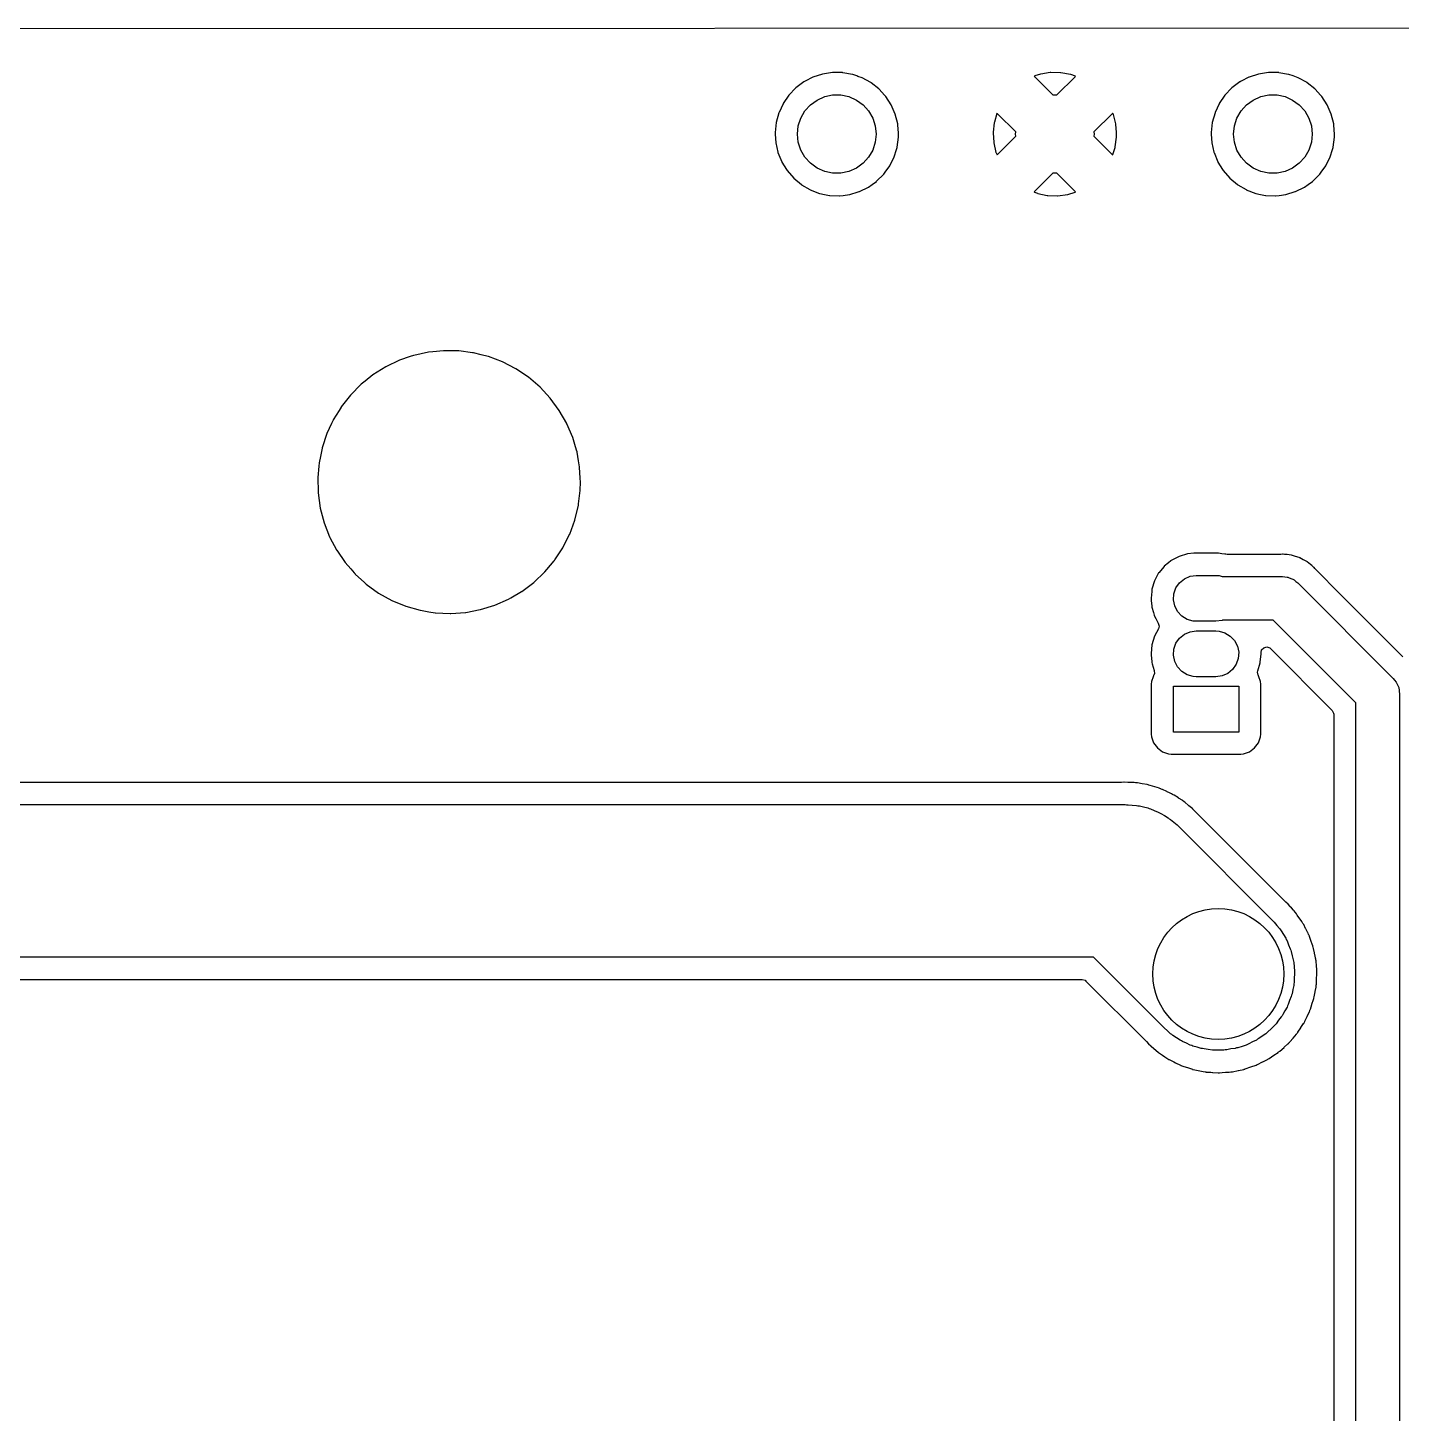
# Model space of a CAD drawing. Extents: x 3.12 to 8.82, y -4 to -1.46.
# Drawn here: x 6.959 to 8.199, y -2.714 to -1.464 of the extents above; entities that cross this region are included whole.
import ezdxf

# ---------------------------------------------------------------- set-up
doc = ezdxf.new("R2010")
doc.units = 0
doc.header["$MEASUREMENT"] = 0
doc.layers.add('BLACK', color=7, linetype='CONTINUOUS')

msp = doc.modelspace()

# ---------------------------------------------------------------- linework, layer by layer
at = {"layer": 'BLACK', "linetype": 'CONTINUOUS'}
for p, q in [((4.2069, -1.466), (8.3276, -1.464)), ((7.6598, -1.513), (7.6586, -1.5139)), ((7.66, -1.5129), (7.6598, -1.513)), ((7.6598, -1.513), (7.6598, -1.513)), ((7.661, -1.5123), (7.66, -1.5129)), ((7.6679, -1.5087), (7.661, -1.5123)), ((7.6681, -1.5086), (7.6679, -1.5087)), ((7.6679, -1.5087), (7.6679, -1.5087)), ((7.6767, -1.5058), (7.6681, -1.5086)), ((7.6858, -1.5044), (7.6767, -1.5058)), ((7.686, -1.5044), (7.6858, -1.5044)), ((7.6914, -1.5045), (7.686, -1.5044)), ((7.686, -1.5044), (7.686, -1.5044)), ((7.6949, -1.5045), (7.6914, -1.5045)), ((7.6951, -1.5046), (7.6949, -1.5045)), ((7.7037, -1.5061), (7.6951, -1.5046)), ((7.6951, -1.5046), (7.6951, -1.5046)), ((7.7039, -1.5061), (7.7037, -1.5061)), ((7.7037, -1.5061), (7.7037, -1.5061)), ((7.7041, -1.5062), (7.7039, -1.5061)), ((7.7078, -1.5075), (7.7041, -1.5062)), ((7.7041, -1.5062), (7.7041, -1.5062)), ((7.7087, -1.5079), (7.7078, -1.5075)), ((7.7125, -1.5092), (7.7087, -1.5079)), ((7.7205, -1.5136), (7.7125, -1.5092)), ((7.8683, -1.5075), (7.8679, -1.5079)), ((7.8679, -1.5079), (7.8679, -1.508)), ((7.8679, -1.508), (7.868, -1.508)), ((7.868, -1.508), (7.8846, -1.5247)), ((7.8734, -1.5059), (7.8683, -1.5075)), ((7.8738, -1.5058), (7.8734, -1.5059)), ((7.8824, -1.5045), (7.8738, -1.5058)), ((7.8828, -1.5044), (7.8824, -1.5045)), ((7.8915, -1.5046), (7.8828, -1.5044)), ((7.8884, -1.5247), (7.9048, -1.5083)), ((7.8919, -1.5046), (7.8915, -1.5046)), ((7.9005, -1.5061), (7.8919, -1.5046)), ((7.9009, -1.5062), (7.9005, -1.5061)), ((7.905, -1.5077), (7.9009, -1.5062)), ((7.9048, -1.5083), (7.9051, -1.5078)), ((7.9051, -1.5078), (7.905, -1.5077)), ((7.905, -1.5077), (7.905, -1.5077)), ((8.0535, -1.513), (8.0523, -1.5139)), ((8.0537, -1.5129), (8.0535, -1.513)), ((8.0535, -1.513), (8.0535, -1.513)), ((8.0547, -1.5123), (8.0537, -1.5129)), ((8.0616, -1.5087), (8.0547, -1.5123)), ((8.0618, -1.5086), (8.0616, -1.5087)), ((8.0616, -1.5087), (8.0616, -1.5087)), ((8.0704, -1.5058), (8.0618, -1.5086)), ((8.0795, -1.5044), (8.0704, -1.5058)), ((8.0797, -1.5044), (8.0795, -1.5044)), ((8.0851, -1.5045), (8.0797, -1.5044)), ((8.0797, -1.5044), (8.0797, -1.5044)), ((8.0886, -1.5045), (8.0851, -1.5045)), ((8.0888, -1.5046), (8.0886, -1.5045)), ((8.0974, -1.5061), (8.0888, -1.5046)), ((8.0888, -1.5046), (8.0888, -1.5046)), ((8.0976, -1.5061), (8.0974, -1.5061)), ((8.0974, -1.5061), (8.0974, -1.5061)), ((8.0978, -1.5062), (8.0976, -1.5061)), ((8.1015, -1.5075), (8.0978, -1.5062)), ((8.0978, -1.5062), (8.0978, -1.5062)), ((8.1062, -1.5092), (8.1015, -1.5075)), ((8.1142, -1.5136), (8.1062, -1.5092)), ((7.6464, -1.5249), (7.6412, -1.5325)), ((7.6527, -1.5183), (7.6464, -1.5249)), ((7.6586, -1.5139), (7.6527, -1.5183)), ((7.6787, -1.5262), (7.6859, -1.5247)), ((7.6859, -1.5247), (7.6934, -1.5247)), ((7.6934, -1.5247), (7.7006, -1.5262)), ((7.7206, -1.5137), (7.7205, -1.5136)), ((7.7275, -1.5191), (7.7206, -1.5137)), ((7.7276, -1.5193), (7.7275, -1.5191)), ((7.7275, -1.5191), (7.7275, -1.5191)), ((7.7278, -1.5194), (7.7276, -1.5193)), ((7.7327, -1.5248), (7.7278, -1.5194)), ((7.7278, -1.5194), (7.7278, -1.5194)), ((7.7338, -1.526), (7.7327, -1.5248)), ((7.8846, -1.5247), (7.8884, -1.5247)), ((8.0401, -1.5249), (8.0349, -1.5325)), ((8.0464, -1.5183), (8.0401, -1.5249)), ((8.0523, -1.5139), (8.0464, -1.5183)), ((8.0724, -1.5262), (8.0796, -1.5247)), ((8.0796, -1.5247), (8.0871, -1.5247)), ((8.0871, -1.5247), (8.0943, -1.5262)), ((8.1143, -1.5137), (8.1142, -1.5136)), ((8.1212, -1.5191), (8.1143, -1.5137)), ((8.1213, -1.5193), (8.1212, -1.5191)), ((8.1212, -1.5191), (8.1212, -1.5191)), ((8.1215, -1.5194), (8.1213, -1.5193)), ((8.1264, -1.5248), (8.1215, -1.5194)), ((8.1215, -1.5194), (8.1215, -1.5194)), ((8.1275, -1.526), (8.1264, -1.5248)), ((7.6411, -1.5327), (7.6375, -1.5404)), ((7.6412, -1.5325), (7.6411, -1.5327)), ((7.6609, -1.5391), (7.6659, -1.5336)), ((7.6659, -1.5336), (7.6719, -1.5293)), ((7.6719, -1.5293), (7.6787, -1.5262)), ((7.7006, -1.5262), (7.7074, -1.5293)), ((7.7074, -1.5293), (7.7134, -1.5336)), ((7.7134, -1.5336), (7.7184, -1.5391)), ((7.7387, -1.5337), (7.7338, -1.526)), ((7.7424, -1.542), (7.7387, -1.5337)), ((8.0348, -1.5327), (8.0312, -1.5404)), ((8.0349, -1.5325), (8.0348, -1.5327)), ((8.0546, -1.5391), (8.0596, -1.5336)), ((8.0596, -1.5336), (8.0656, -1.5293)), ((8.0656, -1.5293), (8.0724, -1.5262)), ((8.0943, -1.5262), (8.1011, -1.5293)), ((8.1011, -1.5293), (8.1071, -1.5336)), ((8.1071, -1.5336), (8.1121, -1.5391)), ((8.1324, -1.5337), (8.1275, -1.526)), ((8.1361, -1.542), (8.1324, -1.5337)), ((7.6349, -1.5496), (7.634, -1.5586)), ((7.6374, -1.5408), (7.6349, -1.5496)), ((7.6375, -1.5404), (7.6374, -1.5408)), ((7.6549, -1.5526), (7.6572, -1.5456)), ((7.6572, -1.5456), (7.6609, -1.5391)), ((7.7184, -1.5391), (7.7221, -1.5456)), ((7.7221, -1.5456), (7.7244, -1.5526)), ((7.7446, -1.5509), (7.7424, -1.542)), ((7.8318, -1.5498), (7.8308, -1.5584)), ((7.8319, -1.5494), (7.8318, -1.5498)), ((7.834, -1.5415), (7.8319, -1.5494)), ((7.8341, -1.5413), (7.834, -1.5415)), ((7.8342, -1.5413), (7.8341, -1.5413)), ((7.8347, -1.5416), (7.8342, -1.5413)), ((7.8512, -1.5581), (7.8347, -1.5416)), ((7.9385, -1.5414), (7.9218, -1.5581)), ((7.9387, -1.5413), (7.9385, -1.5414)), ((7.9391, -1.5418), (7.9387, -1.5413)), ((7.9391, -1.5419), (7.9391, -1.5418)), ((7.9393, -1.5423), (7.9391, -1.5419)), ((7.9414, -1.5507), (7.9393, -1.5423)), ((8.0286, -1.5496), (8.0277, -1.5586)), ((8.0311, -1.5408), (8.0286, -1.5496)), ((8.0312, -1.5404), (8.0311, -1.5408)), ((8.0486, -1.5526), (8.0509, -1.5456)), ((8.0509, -1.5456), (8.0546, -1.5391)), ((8.1121, -1.5391), (8.1158, -1.5456)), ((8.1158, -1.5456), (8.1181, -1.5526)), ((8.1383, -1.5509), (8.1361, -1.542)), ((7.634, -1.5586), (7.634, -1.5588)), ((7.634, -1.5588), (7.634, -1.5588)), ((7.634, -1.5588), (7.634, -1.56)), ((7.634, -1.56), (7.6345, -1.5678)), ((7.6541, -1.56), (7.6549, -1.5526)), ((7.6549, -1.5674), (7.6541, -1.56)), ((7.7244, -1.5526), (7.7251, -1.56)), ((7.7251, -1.56), (7.7244, -1.5674)), ((7.7441, -1.5718), (7.7453, -1.5627)), ((7.7446, -1.5511), (7.7446, -1.5509)), ((7.7447, -1.552), (7.7446, -1.5511)), ((7.7446, -1.5511), (7.7446, -1.5511)), ((7.7453, -1.5588), (7.7447, -1.552)), ((7.7454, -1.56), (7.7453, -1.5588)), ((7.7453, -1.5627), (7.7454, -1.56)), ((7.8308, -1.5584), (7.8308, -1.5588)), ((7.8308, -1.5588), (7.8313, -1.5675)), ((7.8345, -1.5786), (7.8512, -1.5619)), ((7.851, -1.56), (7.8512, -1.5581)), ((7.8512, -1.5619), (7.851, -1.56)), ((7.9218, -1.5581), (7.922, -1.56)), ((7.922, -1.56), (7.9218, -1.5619)), ((7.9218, -1.5619), (7.9383, -1.5784)), ((7.941, -1.5716), (7.9421, -1.5629)), ((7.9415, -1.5511), (7.9414, -1.5507)), ((7.9421, -1.5586), (7.9415, -1.5511)), ((7.9422, -1.5599), (7.9421, -1.5586)), ((7.9421, -1.5626), (7.9422, -1.5601)), ((7.9421, -1.5629), (7.9421, -1.5626)), ((7.9422, -1.5601), (7.9422, -1.5599)), ((8.0277, -1.5586), (8.0277, -1.5588)), ((8.0277, -1.5588), (8.0277, -1.5588)), ((8.0277, -1.5588), (8.0277, -1.56)), ((8.0277, -1.56), (8.0282, -1.5678)), ((8.0479, -1.56), (8.0486, -1.5526)), ((8.0486, -1.5674), (8.0479, -1.56)), ((8.1181, -1.5526), (8.1189, -1.56)), ((8.1189, -1.56), (8.1181, -1.5674)), ((8.1378, -1.5718), (8.139, -1.5627)), ((8.1383, -1.5511), (8.1383, -1.5509)), ((8.1384, -1.552), (8.1383, -1.5511)), ((8.1383, -1.5511), (8.1383, -1.5511)), ((8.1391, -1.56), (8.1384, -1.552)), ((8.139, -1.5627), (8.1391, -1.56)), ((7.6345, -1.5678), (7.6345, -1.568)), ((7.6345, -1.568), (7.6345, -1.568)), ((7.6345, -1.568), (7.6364, -1.5763)), ((7.6572, -1.5744), (7.6549, -1.5674)), ((7.6609, -1.5809), (7.6572, -1.5744)), ((7.7221, -1.5744), (7.7184, -1.5809)), ((7.7244, -1.5674), (7.7221, -1.5744)), ((7.7414, -1.5805), (7.7435, -1.5738)), ((7.7435, -1.5738), (7.744, -1.572)), ((7.744, -1.572), (7.7441, -1.5718)), ((7.744, -1.572), (7.744, -1.572)), ((7.8313, -1.5675), (7.8314, -1.5679)), ((7.8314, -1.5679), (7.8333, -1.5765)), ((7.9389, -1.5785), (7.9409, -1.572)), ((7.9409, -1.572), (7.941, -1.5716)), ((8.0282, -1.5678), (8.0282, -1.568)), ((8.0282, -1.568), (8.0282, -1.568)), ((8.0282, -1.568), (8.0301, -1.5763)), ((8.0509, -1.5744), (8.0486, -1.5674)), ((8.0546, -1.5809), (8.0509, -1.5744)), ((8.1158, -1.5744), (8.1121, -1.5809)), ((8.1181, -1.5674), (8.1158, -1.5744)), ((8.1351, -1.5805), (8.1372, -1.5738)), ((8.1372, -1.5738), (8.1377, -1.572)), ((8.1377, -1.572), (8.1378, -1.5718)), ((8.1377, -1.572), (8.1377, -1.572)), ((7.6364, -1.5763), (7.6365, -1.5767)), ((7.6365, -1.5767), (7.6399, -1.5851)), ((7.6399, -1.5851), (7.64, -1.5853)), ((7.64, -1.5853), (7.6441, -1.5919)), ((7.6659, -1.5864), (7.6609, -1.5809)), ((7.6719, -1.5907), (7.6659, -1.5864)), ((7.7134, -1.5864), (7.7074, -1.5907)), ((7.7184, -1.5809), (7.7134, -1.5864)), ((7.7374, -1.5887), (7.7378, -1.5879)), ((7.7378, -1.5879), (7.7414, -1.5807)), ((7.7414, -1.5807), (7.7414, -1.5805)), ((7.7414, -1.5807), (7.7414, -1.5807)), ((7.8333, -1.5765), (7.8334, -1.5768)), ((7.8334, -1.5768), (7.834, -1.5782)), ((7.834, -1.5782), (7.8343, -1.5786)), ((7.8343, -1.5786), (7.8345, -1.5786)), ((7.9383, -1.5784), (7.9388, -1.5786)), ((7.9388, -1.5786), (7.9389, -1.5785)), ((7.9388, -1.5786), (7.9388, -1.5786)), ((8.0301, -1.5763), (8.0302, -1.5767)), ((8.0302, -1.5767), (8.0336, -1.5851)), ((8.0336, -1.5851), (8.0337, -1.5853)), ((8.0337, -1.5853), (8.0378, -1.5919)), ((8.0596, -1.5864), (8.0546, -1.5809)), ((8.0656, -1.5907), (8.0596, -1.5864)), ((8.1071, -1.5864), (8.1011, -1.5907)), ((8.1121, -1.5809), (8.1071, -1.5864)), ((8.1311, -1.5887), (8.1315, -1.5879)), ((8.1315, -1.5879), (8.1351, -1.5807)), ((8.1351, -1.5807), (8.1351, -1.5805)), ((8.1351, -1.5807), (8.1351, -1.5807)), ((7.6441, -1.5919), (7.6447, -1.5929)), ((7.6447, -1.5929), (7.6507, -1.5998)), ((7.6507, -1.5998), (7.6577, -1.6056)), ((7.6787, -1.5938), (7.6719, -1.5907)), ((7.6859, -1.5953), (7.6787, -1.5938)), ((7.6934, -1.5953), (7.6859, -1.5953)), ((7.7006, -1.5938), (7.6934, -1.5953)), ((7.7074, -1.5907), (7.7006, -1.5938)), ((7.7256, -1.6026), (7.7321, -1.5961)), ((7.7321, -1.5961), (7.7326, -1.5953)), ((7.7326, -1.5953), (7.7333, -1.5944)), ((7.7333, -1.5944), (7.7374, -1.5887)), ((7.8846, -1.5953), (7.8682, -1.6117)), ((7.8884, -1.5953), (7.8846, -1.5953)), ((7.9051, -1.612), (7.8884, -1.5953)), ((8.0378, -1.5919), (8.0384, -1.5929)), ((8.0384, -1.5929), (8.0444, -1.5998)), ((8.0444, -1.5998), (8.0514, -1.6056)), ((8.0724, -1.5938), (8.0656, -1.5907)), ((8.0796, -1.5953), (8.0724, -1.5938)), ((8.0871, -1.5953), (8.0796, -1.5953)), ((8.0943, -1.5938), (8.0871, -1.5953)), ((8.1011, -1.5907), (8.0943, -1.5938)), ((8.1193, -1.6026), (8.1258, -1.5961)), ((8.1258, -1.5961), (8.1263, -1.5953)), ((8.1263, -1.5953), (8.127, -1.5944)), ((8.127, -1.5944), (8.1311, -1.5887)), ((7.6577, -1.6056), (7.6579, -1.6057)), ((7.6579, -1.6057), (7.6579, -1.6057)), ((7.6579, -1.6057), (7.6654, -1.6101)), ((7.6654, -1.6101), (7.6656, -1.6102)), ((7.6656, -1.6102), (7.6741, -1.6135)), ((7.7014, -1.6144), (7.7088, -1.6122)), ((7.7088, -1.6122), (7.7098, -1.6119)), ((7.7098, -1.6119), (7.71, -1.6119)), ((7.71, -1.6119), (7.7182, -1.6079)), ((7.7182, -1.6079), (7.7215, -1.6055)), ((7.7215, -1.6055), (7.7254, -1.6027)), ((7.7254, -1.6027), (7.7256, -1.6026)), ((7.7254, -1.6027), (7.7254, -1.6027)), ((7.8682, -1.6117), (7.8679, -1.6122)), ((7.8679, -1.6122), (7.868, -1.6124)), ((7.868, -1.6124), (7.8708, -1.6134)), ((7.8983, -1.6144), (7.9047, -1.6125)), ((7.9047, -1.6125), (7.9052, -1.6122)), ((7.9051, -1.6121), (7.9051, -1.612)), ((7.9052, -1.6122), (7.9051, -1.6121)), ((8.0514, -1.6056), (8.0516, -1.6057)), ((8.0516, -1.6057), (8.0516, -1.6057)), ((8.0516, -1.6057), (8.0591, -1.6101)), ((8.0591, -1.6101), (8.0593, -1.6102)), ((8.0593, -1.6102), (8.0678, -1.6135)), ((8.0951, -1.6144), (8.1035, -1.6119)), ((8.1035, -1.6119), (8.1037, -1.6119)), ((8.1037, -1.6119), (8.1119, -1.6079)), ((8.1119, -1.6079), (8.1152, -1.6055)), ((8.1152, -1.6055), (8.1191, -1.6027)), ((8.1191, -1.6027), (8.1193, -1.6026)), ((8.1191, -1.6027), (8.1191, -1.6027)), ((7.6741, -1.6135), (7.6743, -1.6135)), ((7.6743, -1.6135), (7.6743, -1.6135)), ((7.6743, -1.6135), (7.6786, -1.6144)), ((7.6786, -1.6144), (7.6831, -1.6153)), ((7.6831, -1.6153), (7.6833, -1.6153)), ((7.6833, -1.6153), (7.6833, -1.6153)), ((7.6833, -1.6153), (7.692, -1.6156)), ((7.692, -1.6156), (7.692, -1.6156)), ((7.692, -1.6156), (7.6922, -1.6157)), ((7.6922, -1.6157), (7.6924, -1.6156)), ((7.6924, -1.6156), (7.6953, -1.6153)), ((7.6924, -1.6156), (7.6924, -1.6156)), ((7.6953, -1.6153), (7.7012, -1.6145)), ((7.7012, -1.6145), (7.7014, -1.6144)), ((7.7014, -1.6144), (7.7014, -1.6144)), ((7.8708, -1.6134), (7.8712, -1.6135)), ((7.8712, -1.6135), (7.8797, -1.6153)), ((7.8797, -1.6153), (7.8801, -1.6153)), ((7.8801, -1.6153), (7.8888, -1.6156)), ((7.8888, -1.6156), (7.8892, -1.6156)), ((7.8892, -1.6156), (7.8979, -1.6145)), ((7.8979, -1.6145), (7.8983, -1.6144)), ((8.0678, -1.6135), (8.068, -1.6135)), ((8.068, -1.6135), (8.068, -1.6135)), ((8.068, -1.6135), (8.0723, -1.6144)), ((8.0723, -1.6144), (8.0768, -1.6153)), ((8.0768, -1.6153), (8.077, -1.6153)), ((8.077, -1.6153), (8.077, -1.6153)), ((8.077, -1.6153), (8.0857, -1.6156)), ((8.0857, -1.6156), (8.0857, -1.6156)), ((8.0857, -1.6156), (8.0859, -1.6157)), ((8.0859, -1.6157), (8.0861, -1.6156)), ((8.0861, -1.6156), (8.089, -1.6153)), ((8.0861, -1.6156), (8.0861, -1.6156)), ((8.089, -1.6153), (8.0949, -1.6145)), ((8.0949, -1.6145), (8.0951, -1.6144)), ((8.0951, -1.6144), (8.0951, -1.6144)), ((7.3044, -1.7608), (7.2947, -1.7641)), ((7.3075, -1.7598), (7.3044, -1.7608)), ((7.3077, -1.7597), (7.3075, -1.7598)), ((7.3075, -1.7598), (7.3075, -1.7598)), ((7.321, -1.7568), (7.3077, -1.7597)), ((7.3249, -1.7564), (7.321, -1.7568)), ((7.3345, -1.7555), (7.3249, -1.7564)), ((7.3345, -1.7555), (7.3345, -1.7555)), ((7.3346, -1.7555), (7.3345, -1.7555)), ((7.3347, -1.7555), (7.3346, -1.7555)), ((7.3424, -1.7556), (7.3347, -1.7555)), ((7.3347, -1.7555), (7.3347, -1.7555)), ((7.3483, -1.7557), (7.3424, -1.7556)), ((7.3484, -1.7557), (7.3483, -1.7557)), ((7.3609, -1.7573), (7.3484, -1.7557)), ((7.3484, -1.7557), (7.3484, -1.7557)), ((7.3618, -1.7575), (7.3609, -1.7573)), ((7.3686, -1.7592), (7.3618, -1.7575)), ((7.3749, -1.7607), (7.3686, -1.7592)), ((7.3751, -1.7608), (7.3749, -1.7607)), ((7.3749, -1.7607), (7.3749, -1.7607)), ((7.3878, -1.7656), (7.3751, -1.7608)), ((7.2824, -1.77), (7.2708, -1.7773)), ((7.2947, -1.7641), (7.2824, -1.77)), ((7.4, -1.7719), (7.3878, -1.7656)), ((7.4113, -1.7795), (7.4, -1.7719)), ((7.2602, -1.7858), (7.2506, -1.7955)), ((7.2639, -1.7829), (7.2602, -1.7858)), ((7.2707, -1.7774), (7.2639, -1.7829)), ((7.2708, -1.7773), (7.2707, -1.7774)), ((7.2707, -1.7774), (7.2707, -1.7774)), ((7.4217, -1.7884), (7.4113, -1.7795)), ((7.2483, -1.7985), (7.2421, -1.8063)), ((7.2505, -1.7957), (7.2483, -1.7985)), ((7.2506, -1.7955), (7.2505, -1.7957)), ((7.431, -1.7984), (7.4217, -1.7884)), ((7.4391, -1.8094), (7.431, -1.7984)), ((7.2403, -1.8094), (7.235, -1.8179)), ((7.2421, -1.8064), (7.2403, -1.8094)), ((7.2421, -1.8063), (7.2421, -1.8064)), ((7.2421, -1.8064), (7.2421, -1.8064)), ((7.4391, -1.8095), (7.4391, -1.8094)), ((7.4458, -1.8211), (7.4391, -1.8095)), ((7.2334, -1.8213), (7.2293, -1.8303)), ((7.235, -1.8181), (7.2334, -1.8213)), ((7.235, -1.8179), (7.235, -1.8181)), ((7.235, -1.8181), (7.235, -1.8181)), ((7.4458, -1.8212), (7.4458, -1.8211)), ((7.4459, -1.8214), (7.4458, -1.8212)), ((7.4512, -1.8337), (7.4459, -1.8214)), ((7.4459, -1.8214), (7.4459, -1.8214)), ((7.2293, -1.8303), (7.225, -1.8433)), ((7.4512, -1.8338), (7.4512, -1.8337)), ((7.4531, -1.8402), (7.4512, -1.8338)), ((7.2249, -1.8434), (7.2234, -1.851)), ((7.225, -1.8433), (7.2249, -1.8434)), ((7.2249, -1.8434), (7.2249, -1.8434)), ((7.4546, -1.8454), (7.4531, -1.8402)), ((7.4551, -1.8469), (7.4546, -1.8454)), ((7.4551, -1.847), (7.4551, -1.8469)), ((7.4565, -1.855), (7.4551, -1.847)), ((7.4551, -1.847), (7.4551, -1.847)), ((7.2219, -1.8598), (7.221, -1.8699)), ((7.2222, -1.8567), (7.2219, -1.8598)), ((7.2234, -1.851), (7.2222, -1.8567)), ((7.4574, -1.8604), (7.4565, -1.855)), ((7.4574, -1.8605), (7.4574, -1.8604)), ((7.458, -1.8704), (7.4574, -1.8605)), ((7.4574, -1.8605), (7.4574, -1.8605)), ((7.221, -1.8699), (7.221, -1.8703)), ((7.221, -1.8703), (7.221, -1.8704)), ((7.221, -1.8704), (7.221, -1.8704)), ((7.221, -1.8704), (7.221, -1.8715)), ((7.221, -1.8715), (7.221, -1.8715)), ((7.221, -1.8715), (7.2213, -1.8816)), ((7.4582, -1.874), (7.458, -1.8704)), ((7.458, -1.8814), (7.4582, -1.874)), ((7.2213, -1.8816), (7.2213, -1.8839)), ((7.2213, -1.8839), (7.2233, -1.8975)), ((7.4565, -1.8938), (7.458, -1.8816)), ((7.458, -1.8816), (7.458, -1.8814)), ((7.458, -1.8816), (7.458, -1.8816)), ((7.2233, -1.8975), (7.2267, -1.9107)), ((7.4532, -1.9082), (7.4563, -1.8951)), ((7.4563, -1.895), (7.4565, -1.8938)), ((7.4563, -1.8951), (7.4563, -1.895)), ((7.4563, -1.8951), (7.4563, -1.8951)), ((7.2267, -1.9107), (7.2317, -1.9234)), ((7.4485, -1.921), (7.4531, -1.9084)), ((7.4531, -1.9084), (7.4532, -1.9083)), ((7.4531, -1.9084), (7.4531, -1.9084)), ((7.4532, -1.9083), (7.4532, -1.9082)), ((7.4532, -1.9082), (7.4532, -1.9082)), ((7.2317, -1.9234), (7.2321, -1.9242)), ((7.2321, -1.9242), (7.238, -1.9352)), ((7.4454, -1.9272), (7.4468, -1.9245)), ((7.4468, -1.9245), (7.4484, -1.9212)), ((7.4484, -1.9212), (7.4485, -1.9211)), ((7.4484, -1.9212), (7.4484, -1.9212)), ((7.4485, -1.9211), (7.4485, -1.921)), ((7.238, -1.9352), (7.2381, -1.9355)), ((7.2381, -1.9355), (7.2382, -1.9356)), ((7.2382, -1.9356), (7.2382, -1.9356)), ((7.2382, -1.9356), (7.2457, -1.9466)), ((7.4387, -1.9388), (7.4423, -1.9333)), ((7.4423, -1.9333), (7.4454, -1.9272)), ((7.2457, -1.9466), (7.2457, -1.9466)), ((7.2457, -1.9466), (7.2458, -1.9467)), ((7.2458, -1.9467), (7.2508, -1.9525)), ((7.4278, -1.9531), (7.4345, -1.9451)), ((7.4345, -1.9451), (7.4348, -1.9447)), ((7.4348, -1.9447), (7.4352, -1.9441)), ((7.4352, -1.9441), (7.4387, -1.9388)), ((7.9852, -1.9502), (7.9804, -1.956)), ((7.9853, -1.95), (7.9852, -1.9502)), ((7.9852, -1.9502), (7.9852, -1.9502)), ((7.9892, -1.9468), (7.9853, -1.95)), ((7.9913, -1.9451), (7.9892, -1.9468)), ((7.9915, -1.9449), (7.9913, -1.9451)), ((7.9913, -1.9451), (7.9913, -1.9451)), ((7.9986, -1.9412), (7.9915, -1.9449)), ((8.0062, -1.9389), (7.9986, -1.9412)), ((8.0121, -1.9383), (8.0062, -1.9389)), ((8.0341, -1.9383), (8.0121, -1.9383)), ((8.0372, -1.9387), (8.0341, -1.9383)), ((8.0401, -1.939), (8.0372, -1.9387)), ((8.0404, -1.939), (8.0401, -1.939)), ((8.0401, -1.939), (8.0401, -1.939)), ((8.0406, -1.9391), (8.0404, -1.939)), ((8.0408, -1.9391), (8.0406, -1.9391)), ((8.042, -1.9393), (8.0408, -1.9391)), ((8.0408, -1.9391), (8.0408, -1.9391)), ((8.0898, -1.9393), (8.042, -1.9393)), ((8.0902, -1.9393), (8.0898, -1.9393)), ((8.0904, -1.9393), (8.0902, -1.9393)), ((8.092, -1.9391), (8.0904, -1.9393)), ((8.0923, -1.9391), (8.092, -1.9391)), ((8.0926, -1.9392), (8.0923, -1.9391)), ((8.0923, -1.9391), (8.0923, -1.9391)), ((8.0937, -1.9393), (8.0926, -1.9392)), ((8.094, -1.9393), (8.0937, -1.9393)), ((8.0941, -1.9393), (8.094, -1.9393)), ((8.094, -1.9393), (8.094, -1.9393)), ((8.0943, -1.9393), (8.0941, -1.9393)), ((8.0948, -1.9394), (8.0943, -1.9393)), ((8.0943, -1.9393), (8.0943, -1.9393)), ((8.0961, -1.9395), (8.0948, -1.9394)), ((8.0998, -1.9399), (8.0961, -1.9395)), ((8.0961, -1.9395), (8.0961, -1.9395)), ((8.1, -1.94), (8.0998, -1.9399)), ((8.1002, -1.94), (8.1, -1.94)), ((8.1037, -1.9411), (8.1002, -1.94)), ((8.1072, -1.9422), (8.1037, -1.9411)), ((8.1037, -1.9411), (8.1037, -1.9411)), ((8.1074, -1.9423), (8.1072, -1.9422)), ((8.1076, -1.9423), (8.1074, -1.9423)), ((8.1078, -1.9424), (8.1076, -1.9423)), ((8.1108, -1.9441), (8.1078, -1.9424)), ((8.1078, -1.9424), (8.1078, -1.9424)), ((8.1109, -1.9441), (8.1108, -1.9441)), ((8.1141, -1.9458), (8.1109, -1.9441)), ((8.1143, -1.946), (8.1141, -1.9458)), ((8.1144, -1.9461), (8.1143, -1.946)), ((8.1172, -1.9484), (8.1144, -1.9461)), ((8.1173, -1.9485), (8.1172, -1.9484)), ((8.1186, -1.9495), (8.1173, -1.9485)), ((8.1187, -1.9496), (8.1186, -1.9495)), ((8.1187, -1.9497), (8.1187, -1.9496)), ((8.1189, -1.9498), (8.1187, -1.9497)), ((8.1204, -1.9511), (8.1189, -1.9498)), ((7.2508, -1.9525), (7.2539, -1.956)), ((7.2539, -1.956), (7.2548, -1.957)), ((7.2548, -1.957), (7.2549, -1.9571)), ((7.2549, -1.9571), (7.2632, -1.9646)), ((7.4162, -1.9646), (7.4261, -1.9552)), ((7.4261, -1.9552), (7.4278, -1.9531)), ((7.9765, -1.9632), (7.9741, -1.9708)), ((7.9802, -1.9561), (7.9765, -1.9632)), ((7.9804, -1.956), (7.9802, -1.9561)), ((7.9804, -1.956), (7.9804, -1.956)), ((7.999, -1.9649), (8.0034, -1.9613)), ((8.0034, -1.9613), (8.0086, -1.9591)), ((8.0086, -1.9591), (8.0141, -1.9583)), ((8.0141, -1.9583), (8.0319, -1.9583)), ((8.0319, -1.9583), (8.0347, -1.9585)), ((8.0347, -1.9585), (8.0375, -1.9593)), ((8.0375, -1.9593), (8.0919, -1.9593)), ((8.0919, -1.9593), (8.094, -1.9596)), ((8.094, -1.9596), (8.0961, -1.9598)), ((8.0961, -1.9598), (8.0967, -1.96)), ((8.0967, -1.96), (8.0974, -1.9601)), ((8.0974, -1.9601), (8.0994, -1.961)), ((8.0994, -1.961), (8.1013, -1.9617)), ((8.1013, -1.9617), (8.1019, -1.9621)), ((8.1019, -1.9621), (8.1025, -1.9624)), ((8.1025, -1.9624), (8.1041, -1.9638)), ((8.1206, -1.9513), (8.1204, -1.9511)), ((8.1213, -1.9522), (8.1206, -1.9513)), ((8.1217, -1.9526), (8.1213, -1.9522)), ((8.1445, -1.9755), (8.1217, -1.9526)), ((7.2632, -1.9646), (7.2649, -1.9662)), ((7.2649, -1.9662), (7.276, -1.9742)), ((7.276, -1.9742), (7.2879, -1.9808)), ((7.3955, -1.9785), (7.4051, -1.9729)), ((7.4051, -1.9729), (7.4052, -1.9728)), ((7.4051, -1.9729), (7.4051, -1.9729)), ((7.4052, -1.9728), (7.4053, -1.9727)), ((7.4053, -1.9727), (7.416, -1.9647)), ((7.416, -1.9647), (7.4162, -1.9646)), ((7.416, -1.9647), (7.416, -1.9647)), ((7.9739, -1.9728), (7.9733, -1.9787)), ((7.9741, -1.971), (7.9739, -1.9728)), ((7.9741, -1.9708), (7.9741, -1.971)), ((7.9741, -1.971), (7.9741, -1.971)), ((7.9935, -1.9804), (7.9939, -1.9748)), ((7.9939, -1.9748), (7.9958, -1.9695)), ((7.9958, -1.9695), (7.999, -1.9649)), ((8.1041, -1.9638), (8.1058, -1.9651)), ((8.1058, -1.9651), (8.1919, -2.0512)), ((8.2008, -2.0318), (8.1445, -1.9755)), ((7.2879, -1.9808), (7.3006, -1.986)), ((7.3006, -1.986), (7.3007, -1.9861)), ((7.3007, -1.9861), (7.3007, -1.9861)), ((7.3007, -1.9861), (7.3136, -1.9897)), ((7.3679, -1.9892), (7.3809, -1.9852)), ((7.3809, -1.9852), (7.3934, -1.9797)), ((7.3934, -1.9797), (7.3955, -1.9785)), ((7.9733, -1.9787), (7.9735, -1.9809)), ((7.9735, -1.9809), (7.9739, -1.9861)), ((7.9739, -1.9861), (7.974, -1.9867)), ((7.974, -1.9867), (7.974, -1.9869)), ((7.974, -1.9869), (7.974, -1.9869)), ((7.974, -1.9869), (7.9755, -1.9917)), ((7.9947, -1.9859), (7.9935, -1.9804)), ((7.9973, -1.9909), (7.9947, -1.9859)), ((7.3136, -1.9897), (7.3136, -1.9897)), ((7.3136, -1.9897), (7.3137, -1.9898)), ((7.3137, -1.9898), (7.3214, -1.9911)), ((7.3214, -1.9911), (7.327, -1.992)), ((7.327, -1.992), (7.327, -1.992)), ((7.327, -1.992), (7.3272, -1.992)), ((7.3272, -1.992), (7.334, -1.9923)), ((7.334, -1.9923), (7.3407, -1.9926)), ((7.3407, -1.9926), (7.3407, -1.9926)), ((7.3407, -1.9926), (7.3408, -1.9926)), ((7.3408, -1.9926), (7.3412, -1.9926)), ((7.3412, -1.9926), (7.3543, -1.9917)), ((7.3543, -1.9917), (7.3543, -1.9917)), ((7.3543, -1.9917), (7.3544, -1.9917)), ((7.3544, -1.9917), (7.3546, -1.9917)), ((7.3546, -1.9917), (7.3677, -1.9892)), ((7.3546, -1.9917), (7.3546, -1.9917)), ((7.3677, -1.9892), (7.3677, -1.9892)), ((7.3677, -1.9892), (7.3679, -1.9892)), ((7.9755, -1.9917), (7.9762, -1.9943)), ((7.9762, -1.9943), (7.9763, -1.9945)), ((7.9763, -1.9945), (7.9763, -1.9945)), ((7.9763, -1.9945), (7.9778, -1.9973)), ((7.9778, -1.9973), (7.9799, -2.0014)), ((8.0011, -1.995), (7.9973, -1.9909)), ((8.0059, -1.998), (8.0011, -1.995)), ((8.0113, -1.9995), (8.0059, -1.998)), ((8.0141, -1.9997), (8.0113, -1.9995)), ((8.0319, -1.9997), (8.0141, -1.9997)), ((8.0374, -1.9989), (8.0319, -1.9997)), ((8.0379, -1.9987), (8.0374, -1.9989)), ((8.0837, -1.9987), (8.0379, -1.9987)), ((8.1583, -2.0733), (8.0837, -1.9987)), ((7.9765, -2.0132), (7.9741, -2.0208)), ((7.9801, -2.0064), (7.9765, -2.0132)), ((7.9799, -2.0014), (7.9799, -2.0014)), ((7.9799, -2.0014), (7.9799, -2.0014)), ((7.9799, -2.0014), (7.9799, -2.0014)), ((7.9799, -2.0014), (7.9807, -2.004)), ((7.9807, -2.004), (7.9801, -2.0064)), ((7.999, -2.0149), (8.0034, -2.0113)), ((8.0034, -2.0113), (8.0086, -2.0091)), ((8.0086, -2.0091), (8.0141, -2.0083)), ((8.0141, -2.0083), (8.0319, -2.0083)), ((8.0319, -2.0083), (8.0347, -2.0085)), ((8.0347, -2.0085), (8.0401, -2.01)), ((8.0401, -2.01), (8.0449, -2.013)), ((8.0449, -2.013), (8.0487, -2.0171)), ((7.9741, -2.0208), (7.9733, -2.0287)), ((7.9935, -2.0304), (7.9939, -2.0248)), ((7.9939, -2.0248), (7.9958, -2.0195)), ((7.9958, -2.0195), (7.999, -2.0149)), ((8.0487, -2.0171), (8.0513, -2.0221)), ((8.0513, -2.0221), (8.0525, -2.0276)), ((8.0727, -2.0283), (8.0732, -2.0256)), ((8.0732, -2.0256), (8.0751, -2.0236)), ((8.0751, -2.0236), (8.0779, -2.0229)), ((8.0779, -2.0229), (8.0805, -2.0238)), ((8.0805, -2.0238), (8.0811, -2.0244)), ((8.0811, -2.0244), (8.1368, -2.0801)), ((7.9733, -2.0287), (7.9734, -2.0302)), ((7.9734, -2.0302), (7.9739, -2.036)), ((7.9739, -2.036), (7.974, -2.0367)), ((7.974, -2.0367), (7.974, -2.0369)), ((7.974, -2.0369), (7.974, -2.0369)), ((7.974, -2.0369), (7.9744, -2.0382)), ((7.9744, -2.0382), (7.9762, -2.0441)), ((7.9947, -2.0359), (7.9935, -2.0304)), ((7.9973, -2.0409), (7.9947, -2.0359)), ((8.0521, -2.0332), (8.0502, -2.0385)), ((8.0525, -2.0276), (8.0521, -2.0332)), ((8.0697, -2.0443), (8.0719, -2.0372)), ((8.0719, -2.0372), (8.072, -2.0363)), ((8.072, -2.0363), (8.0727, -2.0295)), ((8.0727, -2.0293), (8.0727, -2.0283)), ((8.0727, -2.0295), (8.0727, -2.0293)), ((8.0727, -2.0295), (8.0727, -2.0295)), ((7.9753, -2.0497), (7.9737, -2.054)), ((7.9756, -2.0489), (7.9753, -2.0497)), ((7.9757, -2.0486), (7.9756, -2.0489)), ((7.9756, -2.0489), (7.9756, -2.0489)), ((7.9759, -2.0483), (7.9757, -2.0486)), ((7.9765, -2.0469), (7.9759, -2.0483)), ((7.9762, -2.0441), (7.9762, -2.0443)), ((7.9762, -2.0443), (7.9762, -2.0443)), ((7.9762, -2.0443), (7.9765, -2.0469)), ((8.0011, -2.045), (7.9973, -2.0409)), ((8.0059, -2.048), (8.0011, -2.045)), ((8.0113, -2.0495), (8.0059, -2.048)), ((8.0141, -2.0497), (8.0113, -2.0495)), ((8.0319, -2.0497), (8.0141, -2.0497)), ((8.0374, -2.0489), (8.0319, -2.0497)), ((8.0426, -2.0467), (8.0374, -2.0489)), ((8.047, -2.0431), (8.0426, -2.0467)), ((8.0502, -2.0385), (8.047, -2.0431)), ((8.0695, -2.0456), (8.0697, -2.0445)), ((8.0701, -2.0483), (8.0695, -2.0456)), ((8.0697, -2.0445), (8.0697, -2.0443)), ((8.0703, -2.0486), (8.0701, -2.0483)), ((8.0701, -2.0483), (8.0701, -2.0483)), ((8.0704, -2.0489), (8.0703, -2.0486)), ((8.0707, -2.0497), (8.0704, -2.0489)), ((8.0704, -2.0489), (8.0704, -2.0489)), ((8.0723, -2.054), (8.0707, -2.0497)), ((7.9737, -2.054), (7.9735, -2.0564)), ((7.9735, -2.0564), (7.9735, -2.1016)), ((7.9935, -2.0997), (7.9935, -2.0583)), ((7.9935, -2.0583), (8.0525, -2.0583)), ((8.0525, -2.0583), (8.0525, -2.0997)), ((8.0725, -2.0564), (8.0723, -2.054)), ((8.0725, -2.1016), (8.0725, -2.0564)), ((8.1919, -2.0512), (8.1932, -2.0529)), ((8.1932, -2.0529), (8.1946, -2.0545)), ((8.1946, -2.0545), (8.1949, -2.0551)), ((8.1949, -2.0551), (8.1953, -2.0557)), ((8.1953, -2.0557), (8.196, -2.0576)), ((8.196, -2.0576), (8.1969, -2.0596)), ((8.1969, -2.0596), (8.197, -2.0603)), ((8.197, -2.0603), (8.1972, -2.0609)), ((8.1972, -2.0609), (8.1974, -2.063)), ((8.1974, -2.063), (8.1977, -2.0651)), ((8.1583, -3.0549), (8.1583, -2.0733)), ((8.1977, -2.0651), (8.1977, -3.063)), ((8.1368, -2.0801), (8.1382, -2.0825)), ((8.1382, -2.0825), (8.1383, -2.0836)), ((8.1383, -2.0836), (8.1383, -2.9189)), ((8.0525, -2.0997), (7.9935, -2.0997)), ((7.9735, -2.1016), (7.9737, -2.104)), ((7.9737, -2.104), (7.9757, -2.1094)), ((7.9757, -2.1094), (7.9792, -2.114)), ((8.0668, -2.114), (8.0703, -2.1094)), ((8.0703, -2.1094), (8.0723, -2.104)), ((8.0723, -2.104), (8.0725, -2.1016)), ((7.9792, -2.114), (7.9838, -2.1174)), ((7.9838, -2.1174), (7.9891, -2.1194)), ((7.9891, -2.1194), (7.9916, -2.1197)), ((7.9916, -2.1197), (8.0544, -2.1197)), ((8.0544, -2.1197), (8.0569, -2.1194)), ((8.0569, -2.1194), (8.0622, -2.1174)), ((8.0622, -2.1174), (8.0668, -2.114)), ((7.9464, -2.1451), (6.4857, -2.1451)), ((7.9467, -2.1451), (7.9464, -2.1451)), ((7.9489, -2.1449), (7.9467, -2.1451)), ((7.9489, -2.1449), (7.9489, -2.1449)), ((7.9491, -2.1449), (7.9489, -2.1449)), ((7.9523, -2.1451), (7.9491, -2.1449)), ((7.9524, -2.1451), (7.9523, -2.1451)), ((7.9527, -2.1451), (7.9524, -2.1451)), ((7.9544, -2.1451), (7.9527, -2.1451)), ((7.9564, -2.1452), (7.9544, -2.1451)), ((7.9544, -2.1451), (7.9544, -2.1451)), ((7.9544, -2.1451), (7.9544, -2.1451)), ((7.9581, -2.1453), (7.9564, -2.1452)), ((7.9582, -2.1453), (7.9581, -2.1453)), ((7.9592, -2.1454), (7.9582, -2.1453)), ((7.9582, -2.1453), (7.9582, -2.1453)), ((7.9597, -2.1455), (7.9592, -2.1454)), ((7.9607, -2.1455), (7.9597, -2.1455)), ((7.9609, -2.1455), (7.9607, -2.1455)), ((7.9607, -2.1455), (7.9607, -2.1455)), ((7.961, -2.1456), (7.9609, -2.1455)), ((7.9652, -2.1464), (7.961, -2.1456)), ((7.961, -2.1456), (7.961, -2.1456)), ((7.9654, -2.1464), (7.9652, -2.1464)), ((7.9697, -2.1471), (7.9654, -2.1464)), ((7.9699, -2.1471), (7.9697, -2.1471)), ((7.9708, -2.1474), (7.9699, -2.1471)), ((7.9699, -2.1471), (7.9699, -2.1471)), ((7.9713, -2.1475), (7.9708, -2.1474)), ((7.9725, -2.1478), (7.9713, -2.1475)), ((7.9726, -2.1478), (7.9725, -2.1478)), ((7.9767, -2.1492), (7.9726, -2.1478)), ((7.9768, -2.1492), (7.9767, -2.1492)), ((7.9809, -2.1504), (7.9768, -2.1492)), ((7.9811, -2.1505), (7.9809, -2.1504)), ((7.9809, -2.1504), (7.9809, -2.1504)), ((7.9821, -2.1509), (7.9811, -2.1505)), ((7.9826, -2.1511), (7.9821, -2.1509)), ((7.9835, -2.1514), (7.9826, -2.1511)), ((7.9837, -2.1515), (7.9835, -2.1514)), ((7.9835, -2.1514), (7.9835, -2.1514)), ((7.9838, -2.1516), (7.9837, -2.1515)), ((7.9877, -2.1534), (7.9838, -2.1516)), ((7.9838, -2.1516), (7.9838, -2.1516)), ((7.9878, -2.1535), (7.9877, -2.1534)), ((7.99, -2.1545), (7.9878, -2.1535)), ((7.9918, -2.1553), (7.99, -2.1545)), ((7.9928, -2.1559), (7.9918, -2.1553)), ((7.9933, -2.1562), (7.9928, -2.1559)), ((7.9943, -2.1567), (7.9933, -2.1562)), ((7.998, -2.1591), (7.9943, -2.1567)), ((7.9981, -2.1592), (7.998, -2.1591)), ((8.0019, -2.1615), (7.9981, -2.1592)), ((8.002, -2.1616), (8.0019, -2.1615)), ((8.0028, -2.1623), (8.002, -2.1616)), ((8.002, -2.1616), (8.002, -2.1616)), ((8.0032, -2.1626), (8.0028, -2.1623)), ((8.0041, -2.1632), (8.0032, -2.1626)), ((8.0069, -2.1656), (8.0041, -2.1632)), ((6.484, -2.1651), (7.95, -2.1651)), ((7.95, -2.1651), (7.9513, -2.1652)), ((7.9513, -2.1652), (7.9526, -2.1652)), ((7.9526, -2.1652), (7.9564, -2.1656)), ((7.9564, -2.1656), (7.9603, -2.1659)), ((7.9603, -2.1659), (7.9615, -2.1662)), ((7.9615, -2.1662), (7.9628, -2.1663)), ((7.9628, -2.1663), (7.9665, -2.1673)), ((7.9665, -2.1673), (7.9703, -2.1682)), ((7.9703, -2.1682), (7.9715, -2.1686)), ((7.9715, -2.1686), (7.9728, -2.169)), ((7.9728, -2.169), (7.9763, -2.1705)), ((7.9763, -2.1705), (7.9799, -2.1719)), ((7.9799, -2.1719), (7.981, -2.1726)), ((7.981, -2.1726), (7.9822, -2.1731)), ((7.9822, -2.1731), (7.9855, -2.1751)), ((7.9855, -2.1751), (7.9888, -2.1771)), ((8.0075, -2.1661), (8.0069, -2.1656)), ((8.0076, -2.1662), (8.0075, -2.1661)), ((8.011, -2.169), (8.0076, -2.1662)), ((8.0111, -2.1692), (8.011, -2.169)), ((8.014, -2.1722), (8.0111, -2.1692)), ((8.0111, -2.1692), (8.0111, -2.1692)), ((8.0141, -2.1723), (8.014, -2.1722)), ((8.0947, -2.253), (8.0141, -2.1723)), ((7.9888, -2.1771), (7.9898, -2.1779)), ((7.9898, -2.1779), (7.9909, -2.1786)), ((7.9909, -2.1786), (7.9938, -2.1811)), ((7.9938, -2.1811), (7.9969, -2.1835)), ((7.9969, -2.1835), (7.9977, -2.1844)), ((7.9977, -2.1844), (7.9987, -2.1853)), ((7.9987, -2.1853), (8.0827, -2.2693)), ((8.0949, -2.2532), (8.0947, -2.253)), ((8.097, -2.255), (8.0949, -2.2532)), ((8.0971, -2.2551), (8.097, -2.255)), ((8.0988, -2.2571), (8.0971, -2.2551)), ((8.099, -2.2573), (8.0988, -2.2571)), ((8.1, -2.2582), (8.099, -2.2573)), ((8.1, -2.2583), (8.1, -2.2582)), ((8.1019, -2.2603), (8.1, -2.2583)), ((8.1, -2.2583), (8.1, -2.2583)), ((8.1025, -2.261), (8.1019, -2.2603)), ((8.1025, -2.2611), (8.1025, -2.261)), ((8.1034, -2.2623), (8.1025, -2.2611)), ((8.1025, -2.2611), (8.1025, -2.2611)), ((8.1037, -2.2626), (8.1034, -2.2623)), ((8.1047, -2.2638), (8.1037, -2.2626)), ((8.0827, -2.2693), (8.0836, -2.2703)), ((8.0836, -2.2703), (8.0845, -2.2711)), ((8.0845, -2.2711), (8.0869, -2.2742)), ((8.0869, -2.2742), (8.0894, -2.2771)), ((8.1054, -2.2649), (8.1047, -2.2638)), ((8.1069, -2.267), (8.1054, -2.2649)), ((8.107, -2.2672), (8.1069, -2.267)), ((8.1094, -2.2705), (8.107, -2.2672)), ((8.1101, -2.2719), (8.1094, -2.2705)), ((8.1104, -2.2723), (8.1101, -2.2719)), ((8.1112, -2.2734), (8.1104, -2.2723)), ((8.1129, -2.277), (8.1112, -2.2734)), ((8.0894, -2.2771), (8.0901, -2.2782)), ((8.0901, -2.2782), (8.0909, -2.2792)), ((8.0909, -2.2792), (8.0929, -2.2825)), ((8.0929, -2.2825), (8.0949, -2.2858)), ((8.0949, -2.2858), (8.0954, -2.287)), ((8.0954, -2.287), (8.0961, -2.2881)), ((8.0961, -2.2881), (8.0975, -2.2917)), ((8.113, -2.2772), (8.1129, -2.277)), ((8.1129, -2.277), (8.1129, -2.277)), ((8.115, -2.2809), (8.113, -2.2772)), ((8.1151, -2.2811), (8.115, -2.2809)), ((8.1155, -2.2823), (8.1151, -2.2811)), ((8.1151, -2.2811), (8.1151, -2.2811)), ((8.1157, -2.2827), (8.1155, -2.2823)), ((8.1163, -2.2839), (8.1157, -2.2827)), ((8.1164, -2.2841), (8.1163, -2.2839)), ((8.1176, -2.2877), (8.1164, -2.2841)), ((8.1164, -2.2841), (8.1164, -2.2841)), ((8.1177, -2.2879), (8.1176, -2.2877)), ((8.1192, -2.2919), (8.1177, -2.2879)), ((8.0975, -2.2917), (8.099, -2.2952)), ((8.099, -2.2952), (8.0994, -2.2965)), ((8.0994, -2.2965), (8.0998, -2.2977)), ((8.0998, -2.2977), (8.1007, -2.3015)), ((8.1193, -2.2921), (8.1192, -2.2919)), ((8.1195, -2.2933), (8.1193, -2.2921)), ((8.1193, -2.2921), (8.1193, -2.2921)), ((8.1197, -2.2938), (8.1195, -2.2933)), ((8.1201, -2.2949), (8.1197, -2.2938)), ((8.1201, -2.2951), (8.1201, -2.2949)), ((8.1209, -2.299), (8.1201, -2.2951)), ((8.1209, -2.2992), (8.1209, -2.299)), ((8.1215, -2.3018), (8.1209, -2.2992)), ((7.9215, -2.3029), (6.5125, -2.3029)), ((7.9853, -2.3667), (7.9215, -2.3029)), ((8.1007, -2.3015), (8.1017, -2.3052)), ((8.1017, -2.3052), (8.1018, -2.3065)), ((8.1018, -2.3065), (8.1021, -2.3077)), ((8.1021, -2.3077), (8.1024, -2.3116)), ((8.1024, -2.3116), (8.1028, -2.3154)), ((8.1219, -2.3034), (8.1215, -2.3018)), ((8.1219, -2.3036), (8.1219, -2.3034)), ((8.122, -2.3047), (8.1219, -2.3036)), ((8.1219, -2.3036), (8.1219, -2.3036)), ((8.1221, -2.3052), (8.122, -2.3047)), ((8.1223, -2.3062), (8.1221, -2.3052)), ((8.1223, -2.3064), (8.1223, -2.3062)), ((8.1223, -2.3062), (8.1223, -2.3062)), ((8.1224, -2.3065), (8.1223, -2.3064)), ((8.1226, -2.3106), (8.1224, -2.3065)), ((8.1226, -2.3107), (8.1226, -2.3106)), ((8.123, -2.314), (8.1226, -2.3107)), ((6.5229, -2.3229), (7.9111, -2.3229)), ((7.9111, -2.3229), (7.9138, -2.3237)), ((7.9138, -2.3237), (7.9146, -2.3244)), ((7.9146, -2.3244), (7.969, -2.3787)), ((8.1025, -2.3257), (8.1022, -2.327)), ((8.1026, -2.3219), (8.1025, -2.3257)), ((8.1029, -2.318), (8.1026, -2.3219)), ((8.1028, -2.3154), (8.1028, -2.3167)), ((8.1028, -2.3167), (8.1029, -2.318)), ((8.1227, -2.327), (8.1228, -2.323)), ((8.1228, -2.3223), (8.1231, -2.3182)), ((8.1228, -2.3224), (8.1228, -2.3223)), ((8.1228, -2.323), (8.1228, -2.3224)), ((8.1231, -2.3152), (8.123, -2.314)), ((8.123, -2.3164), (8.1231, -2.3154)), ((8.123, -2.3169), (8.123, -2.3164)), ((8.1231, -2.318), (8.123, -2.3169)), ((8.1231, -2.3154), (8.1231, -2.3152)), ((8.1231, -2.3182), (8.1231, -2.318)), ((8.1231, -2.3182), (8.1231, -2.3182)), ((8.0998, -2.3383), (8.0984, -2.3419)), ((8.1001, -2.337), (8.0998, -2.3383)), ((8.1006, -2.3358), (8.1001, -2.337)), ((8.1013, -2.332), (8.1006, -2.3358)), ((8.1021, -2.3283), (8.1013, -2.332)), ((8.1022, -2.327), (8.1021, -2.3283)), ((8.1207, -2.3387), (8.1215, -2.3341)), ((8.1215, -2.3339), (8.1223, -2.3298)), ((8.1215, -2.3341), (8.1215, -2.3339)), ((8.1223, -2.3296), (8.1224, -2.3286)), ((8.1223, -2.3298), (8.1223, -2.3296)), ((8.1224, -2.3286), (8.1225, -2.3281)), ((8.1225, -2.3281), (8.1226, -2.3272)), ((8.1226, -2.3272), (8.1227, -2.327)), ((8.1226, -2.3272), (8.1226, -2.3272)), ((8.0961, -2.3479), (8.0941, -2.3512)), ((8.0965, -2.3467), (8.0961, -2.3479)), ((8.0971, -2.3456), (8.0965, -2.3467)), ((8.0984, -2.3419), (8.0971, -2.3456)), ((8.1166, -2.3513), (8.1168, -2.3508)), ((8.1168, -2.3508), (8.1171, -2.3501)), ((8.1171, -2.3501), (8.1172, -2.3499)), ((8.1171, -2.3501), (8.1171, -2.3501)), ((8.1172, -2.3499), (8.1186, -2.3454)), ((8.1186, -2.3453), (8.1201, -2.3411)), ((8.1186, -2.3454), (8.1186, -2.3453)), ((8.1201, -2.3411), (8.1203, -2.3402)), ((8.1203, -2.3402), (8.1204, -2.3397)), ((8.1204, -2.3397), (8.1207, -2.3387)), ((8.0862, -2.3629), (8.0853, -2.3639)), ((8.0885, -2.3598), (8.0862, -2.3629)), ((8.0909, -2.3568), (8.0885, -2.3598)), ((8.0916, -2.3557), (8.0909, -2.3568)), ((8.0923, -2.3547), (8.0916, -2.3557)), ((8.0941, -2.3512), (8.0923, -2.3547)), ((8.1086, -2.3664), (8.1111, -2.3627)), ((8.1111, -2.3627), (8.1112, -2.3626)), ((8.1111, -2.3627), (8.1111, -2.3627)), ((8.1112, -2.3626), (8.1115, -2.3619)), ((8.1115, -2.3619), (8.1118, -2.3614)), ((8.1118, -2.3614), (8.1122, -2.3608)), ((8.1122, -2.3607), (8.1143, -2.3563)), ((8.1122, -2.3608), (8.1122, -2.3607)), ((8.1122, -2.3608), (8.1122, -2.3608)), ((8.1143, -2.3562), (8.1163, -2.3522)), ((8.1143, -2.3563), (8.1143, -2.3562)), ((8.1163, -2.3521), (8.1164, -2.3519)), ((8.1163, -2.3522), (8.1163, -2.3521)), ((8.1163, -2.3522), (8.1163, -2.3522)), ((8.1164, -2.3519), (8.1166, -2.3513)), ((8.1164, -2.3519), (8.1164, -2.3519)), ((7.9882, -2.3692), (7.9853, -2.3667)), ((7.991, -2.3719), (7.9882, -2.3692)), ((7.9921, -2.3726), (7.991, -2.3719)), ((7.9931, -2.3734), (7.9921, -2.3726)), ((7.9964, -2.3755), (7.9931, -2.3734)), ((7.9996, -2.3777), (7.9964, -2.3755)), ((8.0738, -2.374), (8.0707, -2.3763)), ((8.077, -2.3719), (8.0738, -2.374)), ((8.0779, -2.371), (8.077, -2.3719)), ((8.0789, -2.3702), (8.0779, -2.371)), ((8.0817, -2.3675), (8.0789, -2.3702)), ((8.0845, -2.3649), (8.0817, -2.3675)), ((8.0853, -2.3639), (8.0845, -2.3649)), ((8.0986, -2.3793), (8.1015, -2.3758)), ((8.1015, -2.3758), (8.1016, -2.3758)), ((8.1016, -2.3758), (8.1047, -2.3722)), ((8.1047, -2.3722), (8.1051, -2.3717)), ((8.1051, -2.3717), (8.1054, -2.3713)), ((8.1054, -2.3713), (8.1058, -2.3708)), ((8.1058, -2.3708), (8.1059, -2.3706)), ((8.1058, -2.3708), (8.1058, -2.3708)), ((8.1059, -2.3706), (8.1086, -2.3665)), ((8.1086, -2.3665), (8.1086, -2.3664)), ((7.969, -2.3787), (7.9692, -2.3789)), ((7.9692, -2.3789), (7.971, -2.381)), ((7.971, -2.381), (7.9711, -2.3811)), ((7.9711, -2.3811), (7.9711, -2.3811)), ((7.9711, -2.3811), (7.9731, -2.3829)), ((7.9731, -2.3829), (7.9732, -2.383)), ((7.9732, -2.383), (7.9732, -2.383)), ((7.9732, -2.383), (7.9733, -2.383)), ((7.9733, -2.383), (7.9733, -2.383)), ((7.9733, -2.383), (7.978, -2.3872)), ((7.978, -2.3872), (7.978, -2.3872)), ((7.978, -2.3872), (7.9797, -2.3887)), ((8.0007, -2.3782), (7.9996, -2.3777)), ((8.0018, -2.3789), (8.0007, -2.3782)), ((8.0053, -2.3805), (8.0018, -2.3789)), ((8.0088, -2.3821), (8.0053, -2.3805)), ((8.0101, -2.3825), (8.0088, -2.3821)), ((8.0112, -2.383), (8.0101, -2.3825)), ((8.015, -2.384), (8.0112, -2.383)), ((8.0187, -2.3852), (8.015, -2.384)), ((8.0199, -2.3854), (8.0187, -2.3852)), ((8.0212, -2.3857), (8.0199, -2.3854)), ((8.025, -2.3861), (8.0212, -2.3857)), ((8.0289, -2.3867), (8.025, -2.3861)), ((8.0301, -2.3867), (8.0289, -2.3867)), ((8.0314, -2.3868), (8.0301, -2.3867)), ((8.0353, -2.3867), (8.0314, -2.3868)), ((8.0391, -2.3867), (8.0353, -2.3867)), ((8.0404, -2.3865), (8.0391, -2.3867)), ((8.0417, -2.3865), (8.0404, -2.3865)), ((8.0455, -2.3857), (8.0417, -2.3865)), ((8.0493, -2.3852), (8.0455, -2.3857)), ((8.0506, -2.3848), (8.0493, -2.3852)), ((8.0518, -2.3845), (8.0506, -2.3848)), ((8.0555, -2.3833), (8.0518, -2.3845)), ((8.0592, -2.3821), (8.0555, -2.3833)), ((8.0603, -2.3816), (8.0592, -2.3821)), ((8.0616, -2.3811), (8.0603, -2.3816)), ((8.065, -2.3793), (8.0616, -2.3811)), ((8.0684, -2.3777), (8.065, -2.3793)), ((8.0695, -2.3769), (8.0684, -2.3777)), ((8.0707, -2.3763), (8.0695, -2.3769)), ((8.0882, -2.3887), (8.0886, -2.3884)), ((8.0886, -2.3884), (8.0891, -2.388)), ((8.0891, -2.388), (8.0895, -2.3877)), ((8.0895, -2.3877), (8.0896, -2.3876)), ((8.0896, -2.3876), (8.0934, -2.3842)), ((8.0934, -2.3842), (8.0935, -2.3841)), ((8.0935, -2.3841), (8.0969, -2.3811)), ((8.0969, -2.3811), (8.097, -2.381)), ((8.0969, -2.3811), (8.0969, -2.3811)), ((8.097, -2.381), (8.0971, -2.3809)), ((8.0971, -2.3809), (8.0974, -2.3806)), ((8.0971, -2.3809), (8.0971, -2.3809)), ((8.0974, -2.3806), (8.0978, -2.3802)), ((8.0978, -2.3802), (8.0983, -2.3797)), ((8.0983, -2.3797), (8.0986, -2.3793)), ((7.9797, -2.3887), (7.9797, -2.3887)), ((7.9797, -2.3887), (7.9798, -2.3887)), ((7.9798, -2.3887), (7.9798, -2.3887)), ((7.9798, -2.3887), (7.9799, -2.3888)), ((7.9799, -2.3888), (7.98, -2.3889)), ((7.98, -2.3889), (7.98, -2.3889)), ((7.98, -2.3889), (7.9838, -2.3914)), ((7.9838, -2.3914), (7.9857, -2.3927)), ((7.9857, -2.3927), (7.9894, -2.3952)), ((7.9894, -2.3952), (7.9895, -2.3952)), ((7.9895, -2.3952), (7.9896, -2.3952)), ((7.9896, -2.3952), (7.9896, -2.3952)), ((7.9896, -2.3952), (7.9897, -2.3953)), ((7.9897, -2.3953), (7.9939, -2.3974)), ((7.9939, -2.3974), (7.9955, -2.3981)), ((7.9955, -2.3981), (7.9955, -2.3982)), ((7.9955, -2.3982), (7.9999, -2.4003)), ((7.9999, -2.4003), (8, -2.4004)), ((8, -2.4004), (8.0002, -2.4004)), ((8.0002, -2.4004), (8.0002, -2.4004)), ((8.0002, -2.4004), (8.0003, -2.4005)), ((8.0003, -2.4005), (8.0029, -2.4014)), ((8.0634, -2.4019), (8.0681, -2.4003)), ((8.0681, -2.4003), (8.0684, -2.4002)), ((8.0684, -2.4002), (8.0689, -2.3999)), ((8.0689, -2.3999), (8.0692, -2.3998)), ((8.0692, -2.3998), (8.0692, -2.3998)), ((8.0692, -2.3998), (8.0694, -2.3998)), ((8.0694, -2.3998), (8.0741, -2.3974)), ((8.0741, -2.3974), (8.0742, -2.3973)), ((8.0742, -2.3973), (8.0786, -2.3952)), ((8.0786, -2.3952), (8.0789, -2.3949)), ((8.0789, -2.3949), (8.0794, -2.3946)), ((8.0794, -2.3946), (8.0799, -2.3944)), ((8.0799, -2.3944), (8.0842, -2.3914)), ((8.0842, -2.3914), (8.0843, -2.3914)), ((8.0843, -2.3914), (8.0881, -2.3888)), ((8.0881, -2.3888), (8.0882, -2.3887)), ((8.0881, -2.3888), (8.0881, -2.3888)), ((8.0881, -2.3888), (8.0881, -2.3888)), ((8.0029, -2.4014), (8.0061, -2.4024)), ((8.0061, -2.4024), (8.0062, -2.4025)), ((8.0062, -2.4025), (8.0108, -2.404)), ((8.0108, -2.404), (8.0108, -2.404)), ((8.0108, -2.404), (8.0109, -2.4041)), ((8.0109, -2.4041), (8.0111, -2.4041)), ((8.0111, -2.4041), (8.0111, -2.4041)), ((8.0111, -2.4041), (8.0114, -2.4042)), ((8.0114, -2.4042), (8.0114, -2.4042)), ((8.0114, -2.4042), (8.0115, -2.4042)), ((8.0115, -2.4042), (8.0174, -2.4054)), ((8.0174, -2.4054), (8.0174, -2.4054)), ((8.0174, -2.4054), (8.0204, -2.4059)), ((8.0204, -2.4059), (8.0222, -2.4063)), ((8.0222, -2.4063), (8.0222, -2.4063)), ((8.0222, -2.4063), (8.0224, -2.4063)), ((8.0224, -2.4063), (8.0225, -2.4064)), ((8.0225, -2.4064), (8.0227, -2.4064)), ((8.0227, -2.4064), (8.0227, -2.4064)), ((8.0227, -2.4064), (8.0228, -2.4064)), ((8.0228, -2.4064), (8.0228, -2.4064)), ((8.0228, -2.4064), (8.023, -2.4064)), ((8.023, -2.4064), (8.0231, -2.4065)), ((8.0231, -2.4065), (8.0272, -2.4067)), ((8.0272, -2.4067), (8.0289, -2.4068)), ((8.0289, -2.4068), (8.029, -2.4068)), ((8.029, -2.4068), (8.034, -2.4071)), ((8.034, -2.4071), (8.0342, -2.4071)), ((8.0342, -2.4071), (8.0343, -2.4071)), ((8.0343, -2.4071), (8.0343, -2.4071)), ((8.0343, -2.4071), (8.0347, -2.4071)), ((8.0347, -2.4071), (8.0349, -2.4071)), ((8.0349, -2.4071), (8.0351, -2.4071)), ((8.0351, -2.4071), (8.0375, -2.4069)), ((8.0351, -2.4071), (8.0351, -2.4071)), ((8.0375, -2.4069), (8.0406, -2.4067)), ((8.0406, -2.4067), (8.0439, -2.4065)), ((8.0406, -2.4067), (8.0406, -2.4067)), ((8.0439, -2.4065), (8.0455, -2.4064)), ((8.0455, -2.4064), (8.0456, -2.4063)), ((8.0455, -2.4064), (8.0455, -2.4064)), ((8.0456, -2.4063), (8.0458, -2.4063)), ((8.0458, -2.4063), (8.0464, -2.4062)), ((8.0458, -2.4063), (8.0458, -2.4063)), ((8.0458, -2.4063), (8.0458, -2.4063)), ((8.0464, -2.4062), (8.0465, -2.4062)), ((8.0465, -2.4062), (8.0465, -2.4062)), ((8.0465, -2.4062), (8.0467, -2.4062)), ((8.0467, -2.4062), (8.0469, -2.4062)), ((8.0469, -2.4062), (8.0521, -2.4051)), ((8.0469, -2.4062), (8.0469, -2.4062)), ((8.0521, -2.4051), (8.0522, -2.405)), ((8.0522, -2.405), (8.0571, -2.4041)), ((8.0571, -2.4041), (8.0573, -2.404)), ((8.0573, -2.404), (8.0579, -2.4038)), ((8.0579, -2.4038), (8.0583, -2.4037)), ((8.0583, -2.4037), (8.0584, -2.4037)), ((8.0584, -2.4037), (8.0634, -2.4019)), ((8.0584, -2.4037), (8.0584, -2.4037)), ((8.0634, -2.4019), (8.0634, -2.4019))]:
    msp.add_line(p, q, dxfattribs=at)
at = {"layer": 'BLACK'}
msp.add_circle((8.034, -2.318), 0.0591, dxfattribs=at)

doc.saveas('drawing.dxf')
